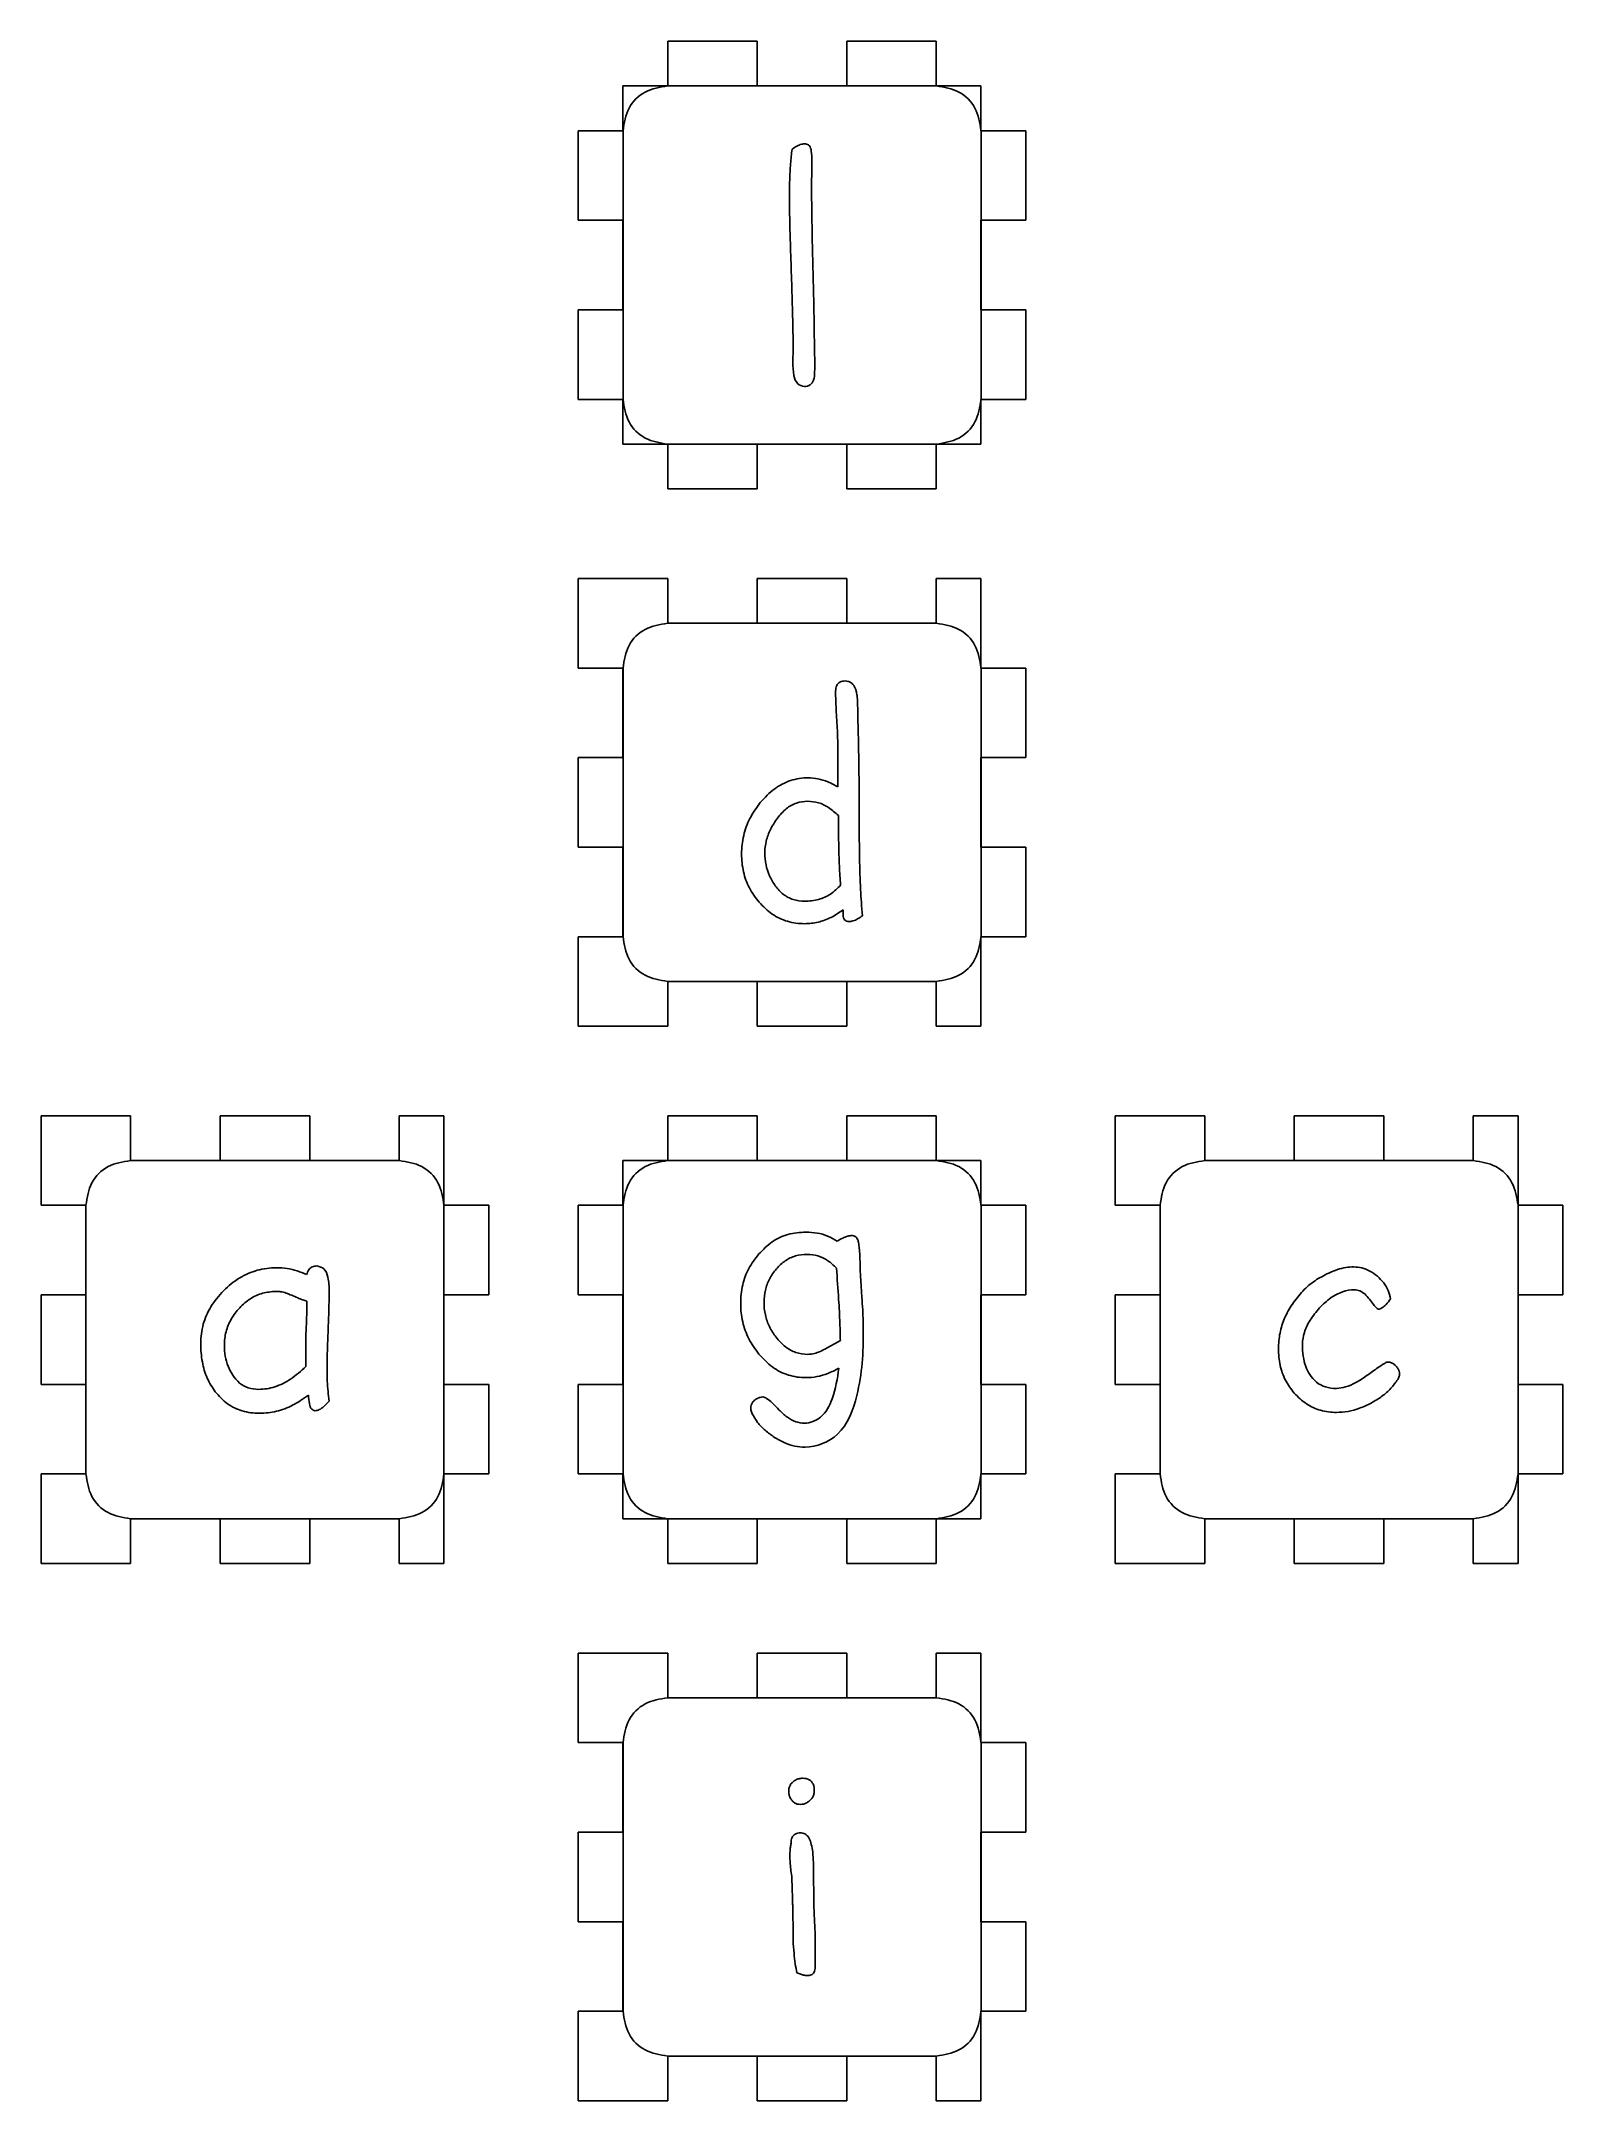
# Model space of a CAD drawing. Extents: x 23 to 193, y 51 to 281.
import ezdxf

# ---------------------------------------------------------------- set-up
doc = ezdxf.new("R2010")
doc.units = 0
doc.layers.add('Layer_1', color=7, linetype='CONTINUOUS')

msp = doc.modelspace()

# ---------------------------------------------------------------- linework, layer by layer
at = {"layer": 'Layer_1', "color": 7}
for p, q in [((92.556782, 281.163176), (92.556782, 276.164315)), ((92.556782, 281.163176), (102.558032, 281.163176)), ((102.558032, 281.163176), (102.558032, 276.164315)), ((112.555754, 281.163176), (112.555754, 276.164315)), ((112.555754, 281.163176), (122.557004, 281.163176)), ((122.557004, 281.163176), (122.557004, 276.164315)), ((87.55792, 276.164315), (92.556782, 276.164315)), ((87.55792, 271.165454), (87.55792, 276.164315)), ((122.557619, 276.163277), (92.562688, 276.163277)), ((92.562688, 276.163277), (92.562688, 276.163277)), ((102.558032, 276.164315), (112.555754, 276.164315)), ((122.557004, 276.164315), (127.555865, 276.164315)), ((127.555865, 271.165454), (127.555865, 276.164315)), ((82.559059, 261.164204), (82.559059, 271.165454)), ((87.55792, 271.165454), (82.559059, 271.165454)), ((87.562063, 271.162652), (87.562063, 241.167721)), ((107.952619, 269.716263), (107.952619, 269.716263)), ((132.558254, 271.165454), (127.555865, 271.165454)), ((127.558244, 241.167721), (127.558244, 271.162652)), ((132.558254, 261.164204), (132.558254, 271.165454)), ((108.666994, 267.85536), (108.666994, 266.620638)), ((87.55792, 261.164204), (82.559059, 261.164204)), ((87.55792, 251.166482), (87.55792, 261.164204)), ((127.555865, 251.166482), (127.555865, 261.164204)), ((132.558254, 261.164204), (127.555865, 261.164204)), ((82.559059, 241.165232), (82.559059, 251.166482)), ((87.55792, 251.166482), (82.559059, 251.166482)), ((132.558254, 251.166482), (127.555865, 251.166482)), ((132.558254, 241.165232), (132.558254, 251.166482)), ((106.567966, 246.26536), (106.567966, 247.191402)), ((87.55792, 241.165232), (82.559059, 241.165232)), ((87.55792, 236.166371), (87.55792, 241.165232)), ((127.555865, 236.166371), (127.555865, 241.165232)), ((132.558254, 241.165232), (127.555865, 241.165232)), ((87.55792, 236.166371), (92.556782, 236.166371)), ((92.556782, 236.166371), (92.556782, 231.163982)), ((92.562688, 236.167096), (122.557619, 236.167096)), ((102.558032, 236.166371), (102.558032, 231.163982)), ((102.558032, 236.166371), (112.555754, 236.166371)), ((112.555754, 236.166371), (112.555754, 231.163982)), ((122.557004, 236.166371), (122.557004, 231.163982)), ((122.557004, 236.166371), (127.555865, 236.166371)), ((92.556782, 231.163982), (102.558032, 231.163982)), ((112.555754, 231.163982), (122.557004, 231.163982)), ((82.559059, 221.16626), (92.556782, 221.16626)), ((82.559059, 211.16501), (82.559059, 221.16626)), ((92.556782, 221.16626), (92.556782, 216.163871)), ((102.558032, 221.16626), (102.558032, 216.163871)), ((102.558032, 221.16626), (112.555754, 221.16626)), ((112.555754, 221.16626), (112.555754, 216.163871)), ((122.557004, 221.16626), (122.557004, 216.163871)), ((122.557004, 221.16626), (127.555865, 221.16626)), ((127.555865, 211.16501), (127.555865, 221.16626)), ((92.556782, 216.163871), (102.558032, 216.163871)), ((122.557619, 216.164596), (92.562688, 216.164596)), ((92.562688, 216.164596), (92.562688, 216.164596)), ((112.555754, 216.163871), (122.557004, 216.163871)), ((87.55792, 211.16501), (82.559059, 211.16501)), ((87.55792, 201.16376), (87.55792, 211.16501)), ((87.562063, 211.163971), (87.562063, 181.16904)), ((112.397619, 209.717582), (112.397619, 209.717582)), ((132.558254, 211.16501), (127.555865, 211.16501)), ((127.558244, 181.16904), (127.558244, 211.163971)), ((132.558254, 201.16376), (132.558254, 211.16501)), ((111.550952, 197.890707), (111.550952, 202.732582)), ((82.559059, 191.166037), (82.559059, 201.16376)), ((87.55792, 201.16376), (82.559059, 201.16376)), ((127.555865, 191.166037), (127.555865, 201.16376)), ((132.558254, 201.16376), (127.555865, 201.16376)), ((108.217202, 196.303207), (108.217202, 196.303207)), ((87.55792, 191.166037), (82.559059, 191.166037)), ((87.55792, 181.164787), (87.55792, 191.166037)), ((132.558254, 191.166037), (127.555865, 191.166037)), ((132.558254, 181.164787), (132.558254, 191.166037)), ((82.559059, 171.163537), (82.559059, 181.164787)), ((87.55792, 181.164787), (82.559059, 181.164787)), ((127.555865, 171.163537), (127.555865, 181.164787)), ((132.558254, 181.164787), (127.555865, 181.164787)), ((92.556782, 176.165926), (92.556782, 171.163537)), ((92.556782, 176.165926), (102.558032, 176.165926)), ((92.562688, 176.168415), (122.557619, 176.168415)), ((102.558032, 176.165926), (102.558032, 171.163537)), ((112.555754, 176.165926), (112.555754, 171.163537)), ((112.555754, 176.165926), (122.557004, 176.165926)), ((122.557004, 176.165926), (122.557004, 171.163537)), ((82.559059, 171.163537), (92.556782, 171.163537)), ((102.558032, 171.163537), (112.555754, 171.163537)), ((122.557004, 171.163537), (127.555865, 171.163537)), ((22.558615, 161.165815), (32.556337, 161.165815)), ((22.558615, 151.164565), (22.558615, 161.165815)), ((32.556337, 161.165815), (32.556337, 156.163426)), ((42.557587, 161.165815), (42.557587, 156.163426)), ((42.557587, 161.165815), (52.558837, 161.165815)), ((52.558837, 161.165815), (52.558837, 156.163426)), ((62.556559, 161.165815), (62.556559, 156.163426)), ((62.556559, 161.165815), (67.558948, 161.165815)), ((67.558948, 151.164565), (67.558948, 161.165815)), ((92.556782, 161.165815), (92.556782, 156.163426)), ((92.556782, 161.165815), (102.558032, 161.165815)), ((102.558032, 161.165815), (102.558032, 156.163426)), ((112.555754, 161.165815), (112.555754, 156.163426)), ((112.555754, 161.165815), (122.557004, 161.165815)), ((122.557004, 161.165815), (122.557004, 156.163426)), ((142.555976, 161.165815), (152.557226, 161.165815)), ((142.555976, 151.164565), (142.555976, 161.165815)), ((152.557226, 161.165815), (152.557226, 156.163426)), ((162.558476, 161.165815), (162.558476, 156.163426)), ((162.558476, 161.165815), (172.556198, 161.165815)), ((172.556198, 161.165815), (172.556198, 156.163426)), ((182.557448, 161.165815), (182.557448, 156.163426)), ((182.557448, 161.165815), (187.556309, 161.165815)), ((187.556309, 151.164565), (187.556309, 161.165815)), ((62.558938, 156.165915), (32.555188, 156.165915)), ((32.555188, 156.165915), (32.555188, 156.165915)), ((32.556337, 156.163426), (42.557587, 156.163426)), ((52.558837, 156.163426), (62.556559, 156.163426)), ((87.55792, 156.163426), (92.556782, 156.163426)), ((87.55792, 151.164565), (87.55792, 156.163426)), ((122.557619, 156.165915), (92.562688, 156.165915)), ((92.562688, 156.165915), (92.562688, 156.165915)), ((102.558032, 156.163426), (112.555754, 156.163426)), ((122.557004, 156.163426), (127.555865, 156.163426)), ((127.555865, 151.164565), (127.555865, 156.163426)), ((152.557226, 156.163426), (162.558476, 156.163426)), ((182.5563, 156.165915), (152.561369, 156.165915)), ((152.561369, 156.165915), (152.561369, 156.165915)), ((172.556198, 156.163426), (182.557448, 156.163426)), ((27.557476, 151.164565), (22.558615, 151.164565)), ((27.554563, 151.16529), (27.554563, 121.17036)), ((27.557476, 141.163315), (27.557476, 151.164565)), ((72.557809, 151.164565), (67.558948, 151.164565)), ((67.559563, 121.17036), (67.559563, 151.16529)), ((72.557809, 141.163315), (72.557809, 151.164565)), ((82.559059, 141.163315), (82.559059, 151.164565)), ((87.55792, 151.164565), (82.559059, 151.164565)), ((87.562063, 151.16529), (87.562063, 121.17036)), ((132.558254, 151.164565), (127.555865, 151.164565)), ((127.558244, 121.17036), (127.558244, 151.16529)), ((132.558254, 141.163315), (132.558254, 151.164565)), ((147.558365, 151.164565), (142.555976, 151.164565)), ((147.558365, 141.163315), (147.558365, 151.164565)), ((147.560744, 151.16529), (147.560744, 121.17036)), ((192.558698, 151.164565), (187.556309, 151.164565)), ((187.556925, 121.17036), (187.556925, 151.16529)), ((192.558698, 141.163315), (192.558698, 151.164565)), ((107.996716, 148.175499), (107.996716, 148.175499)), ((108.111369, 145.688415), (108.111369, 145.688415)), ((53.386716, 144.391957), (53.386716, 144.391957)), ((169.203661, 144.294943), (169.203661, 144.294943)), ((22.558615, 131.165593), (22.558615, 141.163315)), ((27.557476, 141.163315), (22.558615, 141.163315)), ((48.800605, 141.552096), (48.800605, 141.552096)), ((67.558948, 131.165593), (67.558948, 141.163315)), ((72.557809, 141.163315), (67.558948, 141.163315)), ((87.55792, 141.163315), (82.559059, 141.163315)), ((87.55792, 131.165593), (87.55792, 141.163315)), ((127.555865, 131.165593), (127.555865, 141.163315)), ((132.558254, 141.163315), (127.555865, 141.163315)), ((142.555976, 131.165593), (142.555976, 141.163315)), ((147.558365, 141.163315), (142.555976, 141.163315)), ((187.556309, 131.165593), (187.556309, 141.163315)), ((192.558698, 141.163315), (187.556309, 141.163315)), ((52.134355, 133.182443), (52.134355, 136.789596)), ((110.095744, 135.096263), (111.841994, 136.066402)), ((27.557476, 131.165593), (22.558615, 131.165593)), ((27.557476, 121.164343), (27.557476, 131.165593)), ((72.557809, 131.165593), (67.558948, 131.165593)), ((72.557809, 121.164343), (72.557809, 131.165593)), ((82.559059, 121.164343), (82.559059, 131.165593)), ((87.55792, 131.165593), (82.559059, 131.165593)), ((132.558254, 131.165593), (127.555865, 131.165593)), ((132.558254, 121.164343), (132.558254, 131.165593)), ((147.558365, 131.165593), (142.555976, 131.165593)), ((147.558365, 121.164343), (147.558365, 131.165593)), ((192.558698, 131.165593), (187.556309, 131.165593)), ((192.558698, 121.164343), (192.558698, 131.165593)), ((22.558615, 111.166621), (22.558615, 121.164343)), ((27.557476, 121.164343), (22.558615, 121.164343)), ((67.558948, 111.166621), (67.558948, 121.164343)), ((72.557809, 121.164343), (67.558948, 121.164343)), ((87.55792, 121.164343), (82.559059, 121.164343)), ((87.55792, 116.165482), (87.55792, 121.164343)), ((127.555865, 116.165482), (127.555865, 121.164343)), ((132.558254, 121.164343), (127.555865, 121.164343)), ((142.555976, 111.166621), (142.555976, 121.164343)), ((147.558365, 121.164343), (142.555976, 121.164343)), ((187.556309, 111.166621), (187.556309, 121.164343)), ((192.558698, 121.164343), (187.556309, 121.164343)), ((32.555188, 116.169735), (62.558938, 116.169735)), ((32.556337, 116.165482), (32.556337, 111.166621)), ((32.556337, 116.165482), (42.557587, 116.165482)), ((42.557587, 116.165482), (42.557587, 111.166621)), ((52.558837, 116.165482), (52.558837, 111.166621)), ((52.558837, 116.165482), (62.556559, 116.165482)), ((62.556559, 116.165482), (62.556559, 111.166621)), ((87.55792, 116.165482), (92.556782, 116.165482)), ((92.556782, 116.165482), (92.556782, 111.166621)), ((92.562688, 116.169735), (122.557619, 116.169735)), ((102.558032, 116.165482), (102.558032, 111.166621)), ((102.558032, 116.165482), (112.555754, 116.165482)), ((112.555754, 116.165482), (112.555754, 111.166621)), ((122.557004, 116.165482), (122.557004, 111.166621)), ((122.557004, 116.165482), (127.555865, 116.165482)), ((152.557226, 116.165482), (152.557226, 111.166621)), ((152.557226, 116.165482), (162.558476, 116.165482)), ((152.561369, 116.169735), (182.5563, 116.169735)), ((162.558476, 116.165482), (162.558476, 111.166621)), ((172.556198, 116.165482), (172.556198, 111.166621)), ((172.556198, 116.165482), (182.557448, 116.165482)), ((182.557448, 116.165482), (182.557448, 111.166621)), ((22.558615, 111.166621), (32.556337, 111.166621)), ((42.557587, 111.166621), (52.558837, 111.166621)), ((62.556559, 111.166621), (67.558948, 111.166621)), ((92.556782, 111.166621), (102.558032, 111.166621)), ((112.555754, 111.166621), (122.557004, 111.166621)), ((142.555976, 111.166621), (152.557226, 111.166621)), ((162.558476, 111.166621), (172.556198, 111.166621)), ((182.557448, 111.166621), (187.556309, 111.166621)), ((82.559059, 101.165371), (92.556782, 101.165371)), ((82.559059, 91.164121), (82.559059, 101.165371)), ((92.556782, 101.165371), (92.556782, 96.16651)), ((102.558032, 101.165371), (102.558032, 96.16651)), ((102.558032, 101.165371), (112.555754, 101.165371)), ((112.555754, 101.165371), (112.555754, 96.16651)), ((122.557004, 101.165371), (122.557004, 96.16651)), ((122.557004, 101.165371), (127.555865, 101.165371)), ((127.555865, 91.164121), (127.555865, 101.165371)), ((92.556782, 96.16651), (102.558032, 96.16651)), ((92.562688, 96.167224), (122.557619, 96.167224)), ((112.555754, 96.16651), (122.557004, 96.16651)), ((87.55792, 91.164121), (82.559059, 91.164121)), ((87.55792, 81.166398), (87.55792, 91.164121)), ((87.562063, 61.162849), (87.562063, 91.166599)), ((132.558254, 91.164121), (127.555865, 91.164121)), ((127.558244, 91.166599), (127.558244, 61.162849)), ((132.558254, 81.166398), (132.558254, 91.164121)), ((107.379355, 84.260974), (107.379355, 84.260974)), ((82.559059, 71.165148), (82.559059, 81.166398)), ((87.55792, 81.166398), (82.559059, 81.166398)), ((127.555865, 71.165148), (127.555865, 81.166398)), ((132.558254, 81.166398), (127.555865, 81.166398)), ((87.55792, 71.165148), (82.559059, 71.165148)), ((87.55792, 61.163898), (87.55792, 71.165148)), ((109.04623, 66.242849), (109.04623, 69.576599)), ((132.558254, 71.165148), (127.555865, 71.165148)), ((132.558254, 61.163898), (132.558254, 71.165148)), ((108.234841, 65.149237), (108.234841, 65.149237)), ((82.559059, 51.166176), (82.559059, 61.163898)), ((87.55792, 61.163898), (82.559059, 61.163898)), ((127.555865, 51.166176), (127.555865, 61.163898)), ((132.558254, 61.163898), (127.555865, 61.163898)), ((92.556782, 56.165037), (92.556782, 51.166176)), ((92.556782, 56.165037), (102.558032, 56.165037)), ((122.557619, 56.162224), (92.562688, 56.162224)), ((92.562688, 56.162224), (92.562688, 56.162224)), ((102.558032, 56.165037), (102.558032, 51.166176)), ((112.555754, 56.165037), (112.555754, 51.166176)), ((112.555754, 56.165037), (122.557004, 56.165037)), ((122.557004, 56.165037), (122.557004, 51.166176)), ((82.559059, 51.166176), (92.556782, 51.166176)), ((102.558032, 51.166176), (112.555754, 51.166176)), ((122.557004, 51.166176), (127.555865, 51.166176))]:
    msp.add_line(p, q, dxfattribs=at)
for points, knots in [([(92.562688, 276.163277), (91.685122, 276.026771), (89.95788, 275.758097), (87.967244, 273.767461), (87.69857, 272.040218), (87.562063, 271.162652)], [0, 0, 0, 0, 2.617677, 5.152164, 7.769842, 7.769842, 7.769842, 7.769842]), ([(127.558244, 271.162652), (127.421738, 272.040218), (127.153064, 273.767461), (125.162428, 275.758097), (123.435185, 276.026771), (122.557619, 276.163277)], [0, 0, 0, 0, 2.617678, 5.152164, 7.769842, 7.769842, 7.769842, 7.769842]), ([(106.365119, 255.411124), (106.32339, 256.617485), (106.250118, 258.735707), (106.177919, 261.472703), (106.143311, 263.682715), (106.172907, 265.589685), (106.2566, 267.418108), (106.384405, 268.561381), (106.444494, 269.098902)], [0, 0, 0, 0, 3.621219, 6.358417, 8.213898, 10.251434, 12.079583, 13.701814, 13.701814, 13.701814, 13.701814]), ([(106.444494, 269.098902), (106.623002, 269.218548), (106.951847, 269.43896), (107.462263, 269.666999), (107.798009, 269.70073), (107.952619, 269.716263)], [0, 0, 0, 0, 0.645125, 1.188446, 1.652205, 1.652205, 1.652205, 1.652205]), ([(107.952619, 269.716263), (108.103439, 269.66288), (108.474274, 269.531622), (108.644107, 268.743082), (108.658324, 268.191643), (108.666994, 267.85536)], [0, 0, 0, 0, 0.455052, 1.118879, 2.156423, 2.156423, 2.156423, 2.156423]), ([(108.666994, 266.620638), (108.659302, 266.490775), (108.643675, 266.226946), (108.633545, 265.824006), (108.626999, 264.520299), (108.649224, 262.172498), (108.705906, 258.638693), (108.772731, 256.13612), (108.808105, 254.811402)], [0, 0, 0, 0, 0.390246, 0.792827, 1.20899, 4.301403, 7.836196, 11.81173, 11.81173, 11.81173, 11.81173]), ([(106.567966, 247.191402), (106.561712, 247.807705), (106.546183, 249.337778), (106.469511, 252.077622), (106.403014, 254.201047), (106.365119, 255.411124)], [0, 0, 0, 0, 1.848977, 4.590387, 8.222426, 8.222426, 8.222426, 8.222426]), ([(108.808105, 254.811402), (108.841068, 253.484446), (108.903291, 250.979578), (108.937335, 247.4368), (109.003137, 244.945828), (108.936438, 243.381055), (108.506418, 242.718749), (107.773727, 242.534372), (106.943291, 242.876763), (106.556686, 243.99813), (106.536197, 244.829975), (106.523869, 245.330499)], [0, 0, 0, 0, 3.983432, 7.519444, 10.611214, 11.5022, 12.154563, 12.81676, 13.603908, 14.607339, 16.123212, 16.123212, 16.123212, 16.123212]), ([(106.523869, 245.330499), (106.524951, 245.444628), (106.527019, 245.662867), (106.542058, 245.9747), (106.559634, 246.171882), (106.567966, 246.26536)], [0, 0, 0, 0, 0.342386, 0.654711, 0.93624, 0.93624, 0.93624, 0.93624]), ([(87.562063, 241.167721), (87.69857, 240.290155), (87.967244, 238.562912), (89.95788, 236.572276), (91.685122, 236.303602), (92.562688, 236.167096)], [0, 0, 0, 0, 2.617678, 5.152164, 7.769842, 7.769842, 7.769842, 7.769842]), ([(122.557619, 236.167096), (123.435185, 236.303602), (125.162428, 236.572276), (127.153064, 238.562912), (127.421738, 240.290155), (127.558244, 241.167721)], [0, 0, 0, 0, 2.617678, 5.152164, 7.769842, 7.769842, 7.769842, 7.769842]), ([(92.562688, 216.164596), (91.685122, 216.02809), (89.95788, 215.759415), (87.967244, 213.76878), (87.69857, 212.041537), (87.562063, 211.163971)], [0, 0, 0, 0, 2.617678, 5.152164, 7.769842, 7.769842, 7.769842, 7.769842]), ([(127.558244, 211.163971), (127.421738, 212.041537), (127.153064, 213.76878), (125.162428, 215.759415), (123.435185, 216.02809), (122.557619, 216.164596)], [0, 0, 0, 0, 2.617678, 5.152164, 7.769842, 7.769842, 7.769842, 7.769842]), ([(111.42748, 205.651818), (111.403963, 206.051318), (111.361264, 206.776646), (111.32834, 207.758397), (111.297588, 208.543643), (111.350989, 209.203356), (111.794736, 209.675794), (112.185616, 209.702887), (112.397619, 209.717582)], [0, 0, 0, 0, 1.201189, 2.180868, 2.939452, 3.578528, 4.099487, 4.716927, 4.716927, 4.716927, 4.716927]), ([(112.397619, 209.717582), (112.583269, 209.69499), (112.956695, 209.649546), (113.406055, 209.199184), (113.54037, 208.806185), (113.614702, 208.588693)], [0, 0, 0, 0, 0.547567, 1.101404, 1.787728, 1.787728, 1.787728, 1.787728]), ([(113.614702, 208.588693), (113.647971, 208.423958), (113.735925, 207.988433), (113.769857, 207.156946), (113.783271, 206.495843), (113.791091, 206.110429)], [0, 0, 0, 0, 0.503613, 1.331442, 2.488747, 2.488747, 2.488747, 2.488747]), ([(111.550952, 202.732582), (111.547388, 202.984892), (111.539234, 203.561955), (111.492933, 204.535053), (111.450706, 205.255538), (111.42748, 205.651818)], [0, 0, 0, 0, 0.756962, 1.731265, 2.922172, 2.922172, 2.922172, 2.922172]), ([(113.791091, 206.110429), (113.823101, 204.873363), (113.889971, 202.289099), (113.941006, 198.246562), (113.94581, 194.088891), (113.970955, 190.114245), (114.071173, 186.619207), (114.230082, 184.481833), (114.302619, 183.506193)], [0, 0, 0, 0, 3.712413, 7.75533, 12.128166, 16.185296, 19.679753, 22.614446, 22.614446, 22.614446, 22.614446]), ([(102.899077, 196.144457), (103.406345, 196.690435), (104.371889, 197.729659), (106.251641, 198.69773), (107.956896, 198.969562), (109.367587, 198.824655), (110.488473, 198.479214), (111.18786, 198.091824), (111.550952, 197.890707)], [0, 0, 0, 0, 2.221905, 4.229215, 6.214293, 7.310475, 8.461489, 9.704223, 9.704223, 9.704223, 9.704223]), ([(102.775605, 185.014318), (102.381453, 185.525937), (101.595564, 186.546039), (100.944982, 188.422693), (100.735484, 190.424456), (100.961771, 192.466721), (101.666871, 194.444343), (102.482742, 195.570026), (102.899077, 196.144457)], [0, 0, 0, 0, 1.926802, 3.841798, 5.864509, 7.925485, 9.959451, 12.078936, 12.078936, 12.078936, 12.078936]), ([(108.217202, 196.303207), (107.783021, 196.263248), (106.912417, 196.183124), (105.703583, 195.482652), (105.11465, 194.772634), (104.804077, 194.398207)], [0, 0, 0, 0, 1.296225, 2.599146, 4.052847, 4.052847, 4.052847, 4.052847]), ([(111.630327, 194.680429), (111.277303, 194.999243), (110.612249, 195.599848), (109.431284, 196.191628), (108.613785, 196.26676), (108.217202, 196.303207)], [0, 0, 0, 0, 1.424952, 2.684426, 3.871085, 3.871085, 3.871085, 3.871085]), ([(104.804077, 194.398207), (104.52807, 193.985487), (103.997078, 193.191484), (103.519156, 191.866682), (103.362335, 190.522699), (103.49538, 189.207995), (103.8749, 187.94266), (104.334805, 187.208787), (104.565952, 186.839943)], [0, 0, 0, 0, 1.485283, 2.857432, 4.179067, 5.511515, 6.798864, 8.099663, 8.099663, 8.099663, 8.099663]), ([(111.868452, 186.919318), (111.819803, 187.621153), (111.711482, 189.183861), (111.644276, 191.772558), (111.635232, 193.65791), (111.630327, 194.680429)], [0, 0, 0, 0, 2.110361, 4.698941, 7.766593, 7.766593, 7.766593, 7.766593]), ([(104.565952, 186.839943), (104.852734, 186.500714), (105.407529, 185.844454), (106.579933, 185.243012), (107.94809, 185.067309), (109.388609, 185.251547), (110.809632, 185.85464), (111.512694, 186.561591), (111.868452, 186.919318)], [0, 0, 0, 0, 1.322248, 2.55797, 3.84545, 5.407205, 6.872774, 8.374023, 8.374023, 8.374023, 8.374023]), ([(112.159494, 184.158832), (111.712198, 183.851104), (110.845071, 183.254543), (109.366547, 182.730972), (107.709756, 182.545341), (105.931349, 182.782138), (104.136738, 183.605921), (103.237694, 184.536183), (102.775605, 185.014318)], [0, 0, 0, 0, 1.623233, 3.146791, 4.648654, 6.589639, 8.46214, 10.442353, 10.442353, 10.442353, 10.442353]), ([(112.141855, 183.823693), (112.142163, 183.859519), (112.142792, 183.932521), (112.148221, 184.04436), (112.155679, 184.120096), (112.159494, 184.158832)], [0, 0, 0, 0, 0.107479, 0.219003, 0.335759, 0.335759, 0.335759, 0.335759]), ([(114.302619, 183.506193), (114.130072, 183.377062), (113.808187, 183.13617), (113.278788, 182.913849), (112.810242, 182.820725), (112.370229, 182.918769), (112.147882, 183.333091), (112.144082, 183.642377), (112.141855, 183.823693)], [0, 0, 0, 0, 0.644539, 1.202382, 1.704743, 2.071971, 2.455177, 2.998131, 2.998131, 2.998131, 2.998131]), ([(87.562063, 181.16904), (87.69857, 180.291474), (87.967244, 178.564232), (89.95788, 176.573596), (91.685122, 176.304922), (92.562688, 176.168415)], [0, 0, 0, 0, 2.617678, 5.152164, 7.769842, 7.769842, 7.769842, 7.769842]), ([(122.557619, 176.168415), (123.435185, 176.304922), (125.162428, 176.573596), (127.153064, 178.564232), (127.421738, 180.291474), (127.558244, 181.16904)], [0, 0, 0, 0, 2.617678, 5.152164, 7.769842, 7.769842, 7.769842, 7.769842]), ([(32.555188, 156.165915), (31.677622, 156.029409), (29.95038, 155.760735), (27.959744, 153.770099), (27.69107, 152.042856), (27.554563, 151.16529)], [0, 0, 0, 0, 2.617678, 5.152164, 7.769842, 7.769842, 7.769842, 7.769842]), ([(67.559563, 151.16529), (67.423057, 152.042856), (67.154383, 153.770099), (65.163747, 155.760735), (63.436504, 156.029409), (62.558938, 156.165915)], [0, 0, 0, 0, 2.617678, 5.152164, 7.769842, 7.769842, 7.769842, 7.769842]), ([(92.562688, 156.165915), (91.685122, 156.029409), (89.95788, 155.760735), (87.967244, 153.770099), (87.69857, 152.042856), (87.562063, 151.16529)], [0, 0, 0, 0, 2.617678, 5.152164, 7.769842, 7.769842, 7.769842, 7.769842]), ([(127.558244, 151.16529), (127.421738, 152.042856), (127.153064, 153.770099), (125.162428, 155.760735), (123.435185, 156.029409), (122.557619, 156.165915)], [0, 0, 0, 0, 2.617678, 5.152164, 7.769842, 7.769842, 7.769842, 7.769842]), ([(152.561369, 156.165915), (151.683803, 156.029409), (149.95656, 155.760735), (147.965924, 153.770099), (147.69725, 152.042856), (147.560744, 151.16529)], [0, 0, 0, 0, 2.617679, 5.152165, 7.769842, 7.769842, 7.769842, 7.769842]), ([(187.556925, 151.16529), (187.420418, 152.042856), (187.151744, 153.770099), (185.161108, 155.760735), (183.433866, 156.029409), (182.5563, 156.165915)], [0, 0, 0, 0, 2.617678, 5.152164, 7.769842, 7.769842, 7.769842, 7.769842]), ([(102.740327, 145.732513), (103.214172, 146.217469), (104.140509, 147.165528), (105.99902, 148.030428), (107.320784, 148.126413), (107.996716, 148.175499)], [0, 0, 0, 0, 2.023125, 3.955086, 5.977086, 5.977086, 5.977086, 5.977086]), ([(107.996716, 148.175499), (108.41612, 148.154098), (109.239889, 148.112064), (110.434958, 147.768376), (111.137611, 147.363741), (111.489216, 147.161263)], [0, 0, 0, 0, 1.257445, 2.469799, 3.684078, 3.684078, 3.684078, 3.684078]), ([(111.489216, 147.161263), (111.692519, 147.282696), (112.068801, 147.507451), (112.645283, 147.716056), (113.123371, 147.809994), (113.531521, 147.723429), (113.777879, 147.409988), (113.836944, 147.150044), (113.870466, 147.002513)], [0, 0, 0, 0, 0.708765, 1.311812, 1.83121, 2.157143, 2.501576, 2.953617, 2.953617, 2.953617, 2.953617]), ([(102.740327, 134.558277), (102.335036, 135.112137), (101.533832, 136.207041), (100.856286, 138.162294), (100.639137, 140.212885), (100.852037, 142.249668), (101.52386, 144.170577), (102.334095, 145.210913), (102.740327, 145.732513)], [0, 0, 0, 0, 2.049399, 4.051369, 6.120321, 8.193158, 10.154604, 12.126879, 12.126879, 12.126879, 12.126879]), ([(108.111369, 145.688415), (107.678783, 145.655993), (106.824299, 145.591948), (105.632185, 145.00317), (104.65354, 144.091147), (103.88643, 142.967742), (103.408955, 141.686739), (103.264837, 140.313317), (103.410451, 138.927337), (103.858502, 137.578946), (104.39284, 136.814468), (104.662966, 136.427999)], [0, 0, 0, 0, 1.291382, 2.550856, 3.895594, 5.269697, 6.595903, 7.95394, 9.374622, 10.752136, 12.160487, 12.160487, 12.160487, 12.160487]), ([(111.409841, 144.145013), (111.097455, 144.450894), (110.494727, 145.041071), (109.336862, 145.592349), (108.521155, 145.656292), (108.111369, 145.688415)], [0, 0, 0, 0, 1.306414, 2.52063, 3.746405, 3.746405, 3.746405, 3.746405]), ([(113.870466, 147.002513), (113.90331, 146.794672), (113.977294, 146.326492), (114.026993, 145.536207), (114.039839, 144.955876), (114.046855, 144.638902)], [0, 0, 0, 0, 0.630982, 1.421345, 2.372617, 2.372617, 2.372617, 2.372617]), ([(42.009633, 130.342582), (41.681033, 130.840736), (41.005733, 131.86448), (40.496785, 133.733192), (40.313921, 135.765496), (40.564904, 137.899205), (41.465295, 139.934887), (42.88831, 141.687315), (44.641192, 143.111831), (46.676589, 144.007), (48.515573, 144.239676), (50.014504, 144.133981), (51.160251, 143.888211), (51.863406, 143.576912), (52.21373, 143.421818)], [0, 0, 0, 0, 1.780471, 3.659006, 5.730564, 7.885274, 10.025715, 12.313087, 14.600443, 16.740884, 18.895607, 20.085947, 21.240999, 22.38784, 22.38784, 22.38784, 22.38784]), ([(52.21373, 143.421818), (52.274708, 143.611375), (52.388207, 143.964198), (52.838742, 144.344099), (53.198616, 144.375529), (53.386716, 144.391957)], [0, 0, 0, 0, 0.589152, 1.096593, 1.652268, 1.652268, 1.652268, 1.652268]), ([(53.386716, 144.391957), (53.663498, 144.317919), (54.296973, 144.148466), (54.687011, 142.925771), (54.751017, 141.699079), (54.720383, 140.279733), (54.679695, 138.800901), (54.636377, 137.707037), (54.612619, 137.107096)], [0, 0, 0, 0, 0.813475, 1.861817, 3.445965, 4.610228, 6.092485, 7.892901, 7.892901, 7.892901, 7.892901]), ([(111.841994, 136.066402), (111.829647, 136.69804), (111.79973, 138.228578), (111.64013, 140.92153), (111.492956, 142.981615), (111.409841, 144.145013)], [0, 0, 0, 0, 1.895134, 4.592146, 8.091354, 8.091354, 8.091354, 8.091354]), ([(114.046855, 144.638902), (114.053077, 144.356618), (114.068447, 143.659266), (114.145122, 142.415856), (114.211776, 141.455003), (114.249702, 140.908277)], [0, 0, 0, 0, 0.846992, 2.092407, 3.736593, 3.736593, 3.736593, 3.736593]), ([(162.342133, 140.140985), (162.715975, 140.639966), (163.445959, 141.614302), (164.827546, 142.803729), (165.88334, 143.334501), (166.407897, 143.598207)], [0, 0, 0, 0, 1.867574, 3.646725, 5.403502, 5.403502, 5.403502, 5.403502]), ([(166.407897, 143.598207), (166.731514, 143.735266), (167.349951, 143.997186), (168.291943, 144.244188), (168.90789, 144.278478), (169.203661, 144.294943)], [0, 0, 0, 0, 1.053975, 2.014162, 2.901159, 2.901159, 2.901159, 2.901159]), ([(169.203661, 144.294943), (169.510119, 144.271251), (170.132884, 144.223105), (171.040016, 143.843702), (171.566356, 143.44461), (171.840675, 143.23661)], [0, 0, 0, 0, 0.917723, 1.864939, 2.895964, 2.895964, 2.895964, 2.895964]), ([(171.840675, 143.23661), (172.086873, 143.004756), (172.569287, 142.550451), (173.083356, 141.682263), (173.236327, 141.04477), (173.313522, 140.723068)], [0, 0, 0, 0, 1.011599, 1.982176, 2.970917, 2.970917, 2.970917, 2.970917]), ([(48.800605, 141.552096), (48.293548, 141.515036), (47.289235, 141.441632), (45.877498, 140.780676), (44.690526, 139.762937), (43.742213, 138.506701), (43.144754, 137.064264), (42.978319, 135.638088), (43.090228, 134.337879), (43.391289, 133.195812), (43.770849, 132.532047), (43.95873, 132.203485)], [0, 0, 0, 0, 1.51459, 2.999902, 4.578667, 6.169978, 7.678915, 9.20618, 10.427719, 11.581923, 12.71326, 12.71326, 12.71326, 12.71326]), ([(50.546855, 141.119943), (50.34037, 141.208905), (49.950316, 141.376957), (49.360907, 141.531414), (48.980681, 141.545449), (48.800605, 141.552096)], [0, 0, 0, 0, 0.674323, 1.273809, 1.813168, 1.813168, 1.813168, 1.813168]), ([(52.249008, 140.458485), (52.094314, 140.504689), (51.745193, 140.608966), (51.179827, 140.838038), (50.770717, 141.020242), (50.546855, 141.119943)], [0, 0, 0, 0, 0.484117, 1.092584, 1.827878, 1.827878, 1.827878, 1.827878]), ([(52.134355, 136.789596), (52.156994, 137.304559), (52.197541, 138.226863), (52.238854, 139.449902), (52.245983, 140.158057), (52.249008, 140.458485)], [0, 0, 0, 0, 1.546396, 2.769608, 3.670913, 3.670913, 3.670913, 3.670913]), ([(114.249702, 140.908277), (114.280954, 140.437454), (114.339808, 139.550786), (114.394847, 138.301298), (114.44316, 135.101108), (114.170906, 130.75398), (112.238275, 125.405196), (108.809435, 124.006342), (106.738647, 124.248722), (105.57556, 124.618252), (104.858679, 125.036611), (104.486577, 125.253763)], [0, 0, 0, 0, 1.4155, 2.665714, 3.752277, 11.009889, 15.856258, 19.750166, 20.894385, 22.089167, 23.378625, 23.378625, 23.378625, 23.378625]), ([(170.949911, 140.678971), (170.784147, 140.883474), (170.480278, 141.258357), (169.900351, 141.646017), (169.028851, 141.795431), (167.889352, 141.550644), (166.537279, 140.850545), (165.781532, 140.107517), (165.376022, 139.708832)], [0, 0, 0, 0, 0.787871, 1.444283, 2.037863, 3.389883, 4.855344, 6.552077, 6.552077, 6.552077, 6.552077]), ([(173.313522, 140.723068), (173.153971, 140.502267), (172.875206, 140.116487), (172.423955, 139.737829), (171.977798, 139.502458), (171.663279, 139.768611), (171.361043, 140.140116), (171.105919, 140.474498), (170.949911, 140.678971)], [0, 0, 0, 0, 0.804044, 1.404813, 1.852209, 2.067934, 2.555262, 3.322309, 3.322309, 3.322309, 3.322309]), ([(162.536161, 130.201471), (162.185609, 130.668779), (161.483923, 131.604173), (160.909407, 133.319818), (160.730321, 135.11285), (160.904348, 136.905249), (161.419985, 138.61691), (162.032155, 139.628671), (162.342133, 140.140985)], [0, 0, 0, 0, 1.742966, 3.488829, 5.343903, 7.116262, 8.861787, 10.652282, 10.652282, 10.652282, 10.652282]), ([(165.376022, 139.708832), (165.002822, 139.261535), (164.309435, 138.43048), (163.628052, 137.038699), (163.418064, 135.642466), (163.528465, 134.364564), (163.762509, 133.202125), (164.116654, 132.563928), (164.282411, 132.265221)], [0, 0, 0, 0, 1.7441, 3.240447, 4.581795, 5.922102, 7.080637, 8.099998, 8.099998, 8.099998, 8.099998]), ([(54.612619, 137.107096), (54.589553, 136.513297), (54.547654, 135.434626), (54.509767, 133.979321), (54.49123, 132.713851), (54.514788, 131.549736), (54.589449, 130.398205), (54.688022, 129.655334), (54.736091, 129.293068)], [0, 0, 0, 0, 1.782718, 3.23841, 4.36736, 5.579181, 6.730734, 7.826805, 7.826805, 7.826805, 7.826805]), ([(104.662966, 136.427999), (104.990115, 136.051178), (105.611242, 135.335743), (106.855238, 134.666414), (107.947541, 134.48052), (108.808065, 134.570756), (109.451803, 134.769637), (109.872435, 134.982994), (110.095744, 135.096263)], [0, 0, 0, 0, 1.48658, 2.822428, 4.147985, 4.742271, 5.405306, 6.155656, 6.155656, 6.155656, 6.155656]), ([(111.683244, 132.970777), (111.276728, 132.761737), (110.490946, 132.357672), (109.240221, 132.003681), (107.745766, 131.858925), (106.014753, 132.110625), (104.161395, 133.029648), (103.22695, 134.034821), (102.740327, 134.558277)], [0, 0, 0, 0, 1.368706, 2.645658, 3.87153, 5.852819, 7.812638, 9.94226, 9.94226, 9.94226, 9.94226]), ([(164.282411, 132.265221), (164.516548, 131.95577), (164.978669, 131.345), (166.062871, 130.820537), (167.196398, 130.662705), (168.365645, 130.857172), (169.529065, 131.382832), (170.688429, 132.153596), (171.721418, 132.921778), (172.466698, 133.397697), (172.953473, 133.705317), (173.323297, 133.620354), (173.643582, 133.481422), (173.815503, 133.319243), (173.904425, 133.23536)], [0, 0, 0, 0, 1.14943, 2.268652, 3.503169, 4.533484, 5.781398, 7.300419, 8.712743, 9.61468, 10.008893, 10.352296, 10.69122, 11.054332, 11.054332, 11.054332, 11.054332]), ([(43.95873, 132.203485), (44.195119, 131.887999), (44.653403, 131.276369), (45.698072, 130.716661), (47.074623, 130.542131), (48.732952, 130.827487), (50.560043, 131.726731), (51.587903, 132.677157), (52.134355, 133.182443)], [0, 0, 0, 0, 1.171147, 2.270489, 3.442455, 5.278424, 7.237193, 9.460621, 9.460621, 9.460621, 9.460621]), ([(105.015744, 128.30529), (105.306348, 128.016937), (105.847647, 127.47983), (106.819806, 126.963384), (108.142489, 126.718024), (109.960577, 127.428575), (111.205528, 129.886166), (111.505791, 131.824959), (111.683244, 132.970777)], [0, 0, 0, 0, 1.223104, 2.278241, 3.248291, 5.193023, 7.607293, 11.095813, 11.095813, 11.095813, 11.095813]), ([(174.124911, 131.727235), (173.877108, 131.38424), (173.370292, 130.682735), (172.351933, 129.795201), (171.561976, 129.330795), (171.152758, 129.090221)], [0, 0, 0, 0, 1.266455, 2.5902, 4.012963, 4.012963, 4.012963, 4.012963]), ([(173.904425, 133.23536), (173.988008, 133.146587), (174.149611, 132.974953), (174.292648, 132.652636), (174.344948, 132.376929), (174.303739, 132.149481), (174.229972, 131.956058), (174.163077, 131.81036), (174.124911, 131.727235)], [0, 0, 0, 0, 0.363102, 0.702026, 1.045437, 1.183613, 1.390225, 1.6647, 1.6647, 1.6647, 1.6647]), ([(52.407758, 129.963346), (51.837171, 129.561551), (50.738484, 128.787881), (48.872942, 128.09903), (46.946983, 127.864785), (45.046745, 128.101016), (43.273571, 128.922099), (42.436063, 129.863336), (42.009633, 130.342582)], [0, 0, 0, 0, 2.086541, 4.017714, 5.895257, 7.859217, 9.697818, 11.605087, 11.605087, 11.605087, 11.605087]), ([(53.148591, 128.217096), (53.017394, 128.269718), (52.681778, 128.404329), (52.498669, 129.12572), (52.442118, 129.646762), (52.407758, 129.963346)], [0, 0, 0, 0, 0.406061, 1.038744, 2.018397, 2.018397, 2.018397, 2.018397]), ([(54.736091, 129.293068), (54.545768, 129.092223), (54.209368, 128.737224), (53.679407, 128.327234), (53.30852, 128.250279), (53.148591, 128.217096)], [0, 0, 0, 0, 0.833364, 1.472989, 1.957891, 1.957891, 1.957891, 1.957891]), ([(101.999494, 127.890777), (101.967725, 127.961017), (101.905183, 128.099294), (101.85306, 128.320281), (101.830916, 128.575477), (101.872177, 128.863871), (102.021092, 129.163705), (102.180992, 129.318479), (102.264077, 129.398902)], [0, 0, 0, 0, 0.230816, 0.454389, 0.677205, 0.996701, 1.315596, 1.660525, 1.660525, 1.660525, 1.660525]), ([(102.264077, 129.398902), (102.363103, 129.470323), (102.552025, 129.606581), (102.867581, 129.727078), (103.237087, 129.798216), (103.719404, 129.554719), (104.308266, 129.041167), (104.752203, 128.57941), (105.015744, 128.30529)], [0, 0, 0, 0, 0.364294, 0.695, 1.011229, 1.456517, 2.235341, 3.373123, 3.373123, 3.373123, 3.373123]), ([(171.152758, 129.090221), (170.726588, 128.880743), (169.897949, 128.473437), (168.579304, 128.123015), (167.102756, 127.985024), (165.490166, 128.191549), (163.826803, 128.932308), (162.974152, 129.770769), (162.536161, 130.201471)], [0, 0, 0, 0, 1.42181, 2.764555, 4.066212, 5.851827, 7.584834, 9.415355, 9.415355, 9.415355, 9.415355]), ([(104.486577, 125.253763), (104.126707, 125.507465), (103.437305, 125.993483), (102.57728, 126.880283), (102.188095, 127.56093), (101.999494, 127.890777)], [0, 0, 0, 0, 1.319988, 2.5287, 3.66521, 3.66521, 3.66521, 3.66521]), ([(27.554563, 121.17036), (27.69107, 120.292794), (27.959744, 118.565551), (29.95038, 116.574915), (31.677622, 116.306241), (32.555188, 116.169735)], [0, 0, 0, 0, 2.617678, 5.152164, 7.769842, 7.769842, 7.769842, 7.769842]), ([(62.558938, 116.169735), (63.436504, 116.306241), (65.163747, 116.574915), (67.154383, 118.565551), (67.423057, 120.292794), (67.559563, 121.17036)], [0, 0, 0, 0, 2.617678, 5.152164, 7.769842, 7.769842, 7.769842, 7.769842]), ([(87.562063, 121.17036), (87.69857, 120.292794), (87.967244, 118.565551), (89.95788, 116.574915), (91.685122, 116.306241), (92.562688, 116.169735)], [0, 0, 0, 0, 2.617678, 5.152164, 7.769842, 7.769842, 7.769842, 7.769842]), ([(122.557619, 116.169735), (123.435185, 116.306241), (125.162428, 116.574915), (127.153064, 118.565551), (127.421738, 120.292794), (127.558244, 121.17036)], [0, 0, 0, 0, 2.617678, 5.152164, 7.769842, 7.769842, 7.769842, 7.769842]), ([(147.560744, 121.17036), (147.69725, 120.292794), (147.965924, 118.565551), (149.95656, 116.574915), (151.683803, 116.306241), (152.561369, 116.169735)], [0, 0, 0, 0, 2.617677, 5.152164, 7.769842, 7.769842, 7.769842, 7.769842]), ([(182.5563, 116.169735), (183.433866, 116.306241), (185.161108, 116.574915), (187.151744, 118.565551), (187.420418, 120.292794), (187.556925, 121.17036)], [0, 0, 0, 0, 2.617678, 5.152164, 7.769842, 7.769842, 7.769842, 7.769842]), ([(87.562063, 91.166599), (87.69857, 92.044165), (87.967244, 93.771407), (89.95788, 95.762043), (91.685122, 96.030717), (92.562688, 96.167224)], [0, 0, 0, 0, 2.617678, 5.152164, 7.769842, 7.769842, 7.769842, 7.769842]), ([(122.557619, 96.167224), (123.435185, 96.030717), (125.162428, 95.762043), (127.153064, 93.771407), (127.421738, 92.044165), (127.558244, 91.166599)], [0, 0, 0, 0, 2.617678, 5.152164, 7.769842, 7.769842, 7.769842, 7.769842]), ([(106.523869, 86.756876), (106.433259, 86.666089), (106.255852, 86.488337), (106.102886, 86.13257), (106.06033, 85.752119), (106.099114, 85.368806), (106.224115, 85.0053), (106.42754, 84.6904), (106.692317, 84.43898), (107.021238, 84.285077), (107.25778, 84.269156), (107.379355, 84.260974)], [0, 0, 0, 0, 0.381931, 0.747784, 1.135019, 1.52029, 1.894653, 2.277354, 2.634315, 2.977642, 3.340704, 3.340704, 3.340704, 3.340704]), ([(108.428869, 84.693126), (108.527762, 84.792197), (108.719391, 84.98417), (108.896528, 85.356023), (108.957574, 85.886497), (108.882932, 86.518749), (108.383099, 87.111216), (107.752207, 87.203813), (107.234233, 87.151297), (106.835507, 87.01151), (106.626988, 86.841133), (106.523869, 86.756876)], [0, 0, 0, 0, 0.417874, 0.809732, 1.205821, 2.012001, 2.649202, 3.3724, 3.811108, 4.217006, 4.614121, 4.614121, 4.614121, 4.614121]), ([(107.379355, 84.260974), (107.498762, 84.27054), (107.744328, 84.290214), (108.10534, 84.445271), (108.31716, 84.607546), (108.428869, 84.693126)], [0, 0, 0, 0, 0.357561, 0.735346, 1.156901, 1.156901, 1.156901, 1.156901]), ([(108.552341, 79.992362), (108.478853, 80.203227), (108.346236, 80.583752), (107.915616, 81.010281), (107.356603, 81.12081), (106.788654, 81.029659), (106.363466, 80.552547), (106.341852, 80.152772), (106.329841, 79.930626)], [0, 0, 0, 0, 0.664969, 1.2, 1.724252, 2.322058, 2.842611, 3.493625, 3.493625, 3.493625, 3.493625]), ([(106.329841, 79.930626), (106.305434, 79.788148), (106.25466, 79.491746), (106.215436, 79.022981), (106.200004, 78.456958), (106.223911, 77.792082), (106.2918, 77.029541), (106.369357, 76.510732), (106.409216, 76.244099)], [0, 0, 0, 0, 0.433496, 0.901817, 1.409619, 2.131561, 2.896353, 3.704989, 3.704989, 3.704989, 3.704989]), ([(109.04623, 69.576599), (109.006191, 70.231465), (108.917805, 71.677099), (108.860867, 74.053522), (108.8623, 76.24044), (108.833832, 78.000175), (108.758037, 79.105191), (108.613711, 79.727673), (108.552341, 79.992362)], [0, 0, 0, 0, 1.968124, 4.344683, 7.130078, 8.527212, 9.627689, 10.441805, 10.441805, 10.441805, 10.441805]), ([(106.409216, 76.244099), (106.41818, 76.018825), (106.436822, 75.550341), (106.462957, 74.821253), (106.488025, 74.087073), (106.50814, 73.433689), (106.520531, 72.945665), (106.522969, 72.688013), (106.523869, 72.592849)], [0, 0, 0, 0, 0.676355, 1.406562, 2.188667, 2.880172, 3.367655, 3.653156, 3.653156, 3.653156, 3.653156]), ([(106.523869, 72.592849), (106.532334, 72.288211), (106.55172, 71.590514), (106.565019, 70.411538), (106.56692, 69.537292), (106.567966, 69.056251)], [0, 0, 0, 0, 0.914254, 2.093872, 3.537002, 3.537002, 3.537002, 3.537002]), ([(106.567966, 69.056251), (106.597137, 68.585126), (106.651109, 67.713432), (106.778242, 66.513171), (106.918818, 65.792914), (106.98248, 65.466737)], [0, 0, 0, 0, 1.416185, 2.620279, 3.616898, 3.616898, 3.616898, 3.616898]), ([(106.98248, 65.466737), (107.124394, 65.403963), (107.397767, 65.283039), (107.820616, 65.171718), (108.099587, 65.156578), (108.234841, 65.149237)], [0, 0, 0, 0, 0.465255, 0.896232, 1.301828, 1.301828, 1.301828, 1.301828]), ([(108.234841, 65.149237), (108.396792, 65.168834), (108.715983, 65.207459), (109.024917, 65.679753), (109.038451, 66.037336), (109.04623, 66.242849)], [0, 0, 0, 0, 0.467579, 0.92156, 1.53508, 1.53508, 1.53508, 1.53508]), ([(92.562688, 56.162224), (91.685122, 56.29873), (89.95788, 56.567404), (87.967244, 58.55804), (87.69857, 60.285283), (87.562063, 61.162849)], [0, 0, 0, 0, 2.617678, 5.152164, 7.769842, 7.769842, 7.769842, 7.769842]), ([(127.558244, 61.162849), (127.421738, 60.285283), (127.153064, 58.55804), (125.162428, 56.567404), (123.435185, 56.29873), (122.557619, 56.162224)], [0, 0, 0, 0, 2.617678, 5.152164, 7.769842, 7.769842, 7.769842, 7.769842])]:
    msp.add_open_spline(points, degree=3, knots=knots, dxfattribs=at)

doc.saveas('drawing.dxf')
